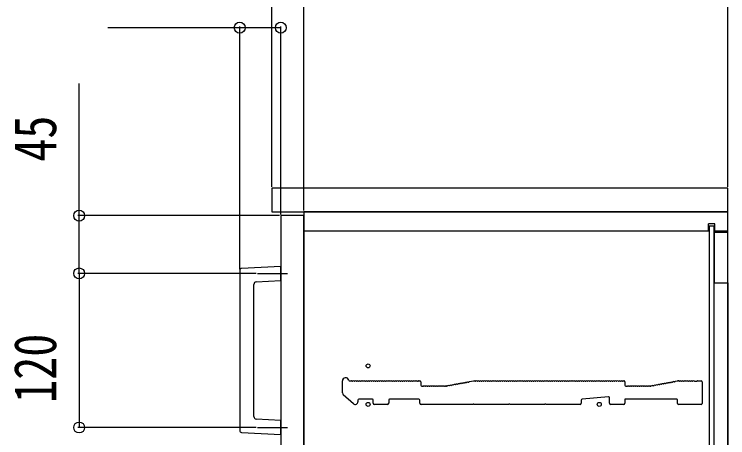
# Model space of a CAD drawing. Units: millimetres, scale not verified. Extents: x -4205 to 4205, y -2970 to 2970.
# Drawn here: x -1763 to -1207, y -1371 to -1041 of the extents above; entities that cross this region are included whole.
import ezdxf
from ezdxf.enums import TextEntityAlignment as Align

# ---------------------------------------------------------------- set-up
doc = ezdxf.new("R2010")
doc.units = ezdxf.units.MM
doc.header["$LTSCALE"] = 20
for name, color, linetype in [('0-2_YKK_11', 7, 'Continuous'), ('0-3_YKK_12', 2, 'Continuous'), ('0-4_YKK_13', 4, 'Continuous'), ('0-5_YKK_D', 6, 'Continuous')]:
    doc.layers.add(name, color=color, linetype=linetype)
doc.styles.add('ＭＳ ゴシック', font='')
doc.styles.get('ＭＳ ゴシック').set_extended_font_data('MS Gothic')

msp = doc.modelspace()

# ---------------------------------------------------------------- linework, layer by layer
at = {"layer": '0-2_YKK_11'}
for p, q in [((-1506.98, -1336.09), (-1506.98, -1326.7)), ((-1501.36, -1326.7), (-1499.98, -1326.7)), ((-1499.42, -1326.9), (-1499.04, -1326.9)), ((-1497.92, -1326.9), (-1497.54, -1326.9)), ((-1496.42, -1326.9), (-1496.04, -1326.9)), ((-1494.92, -1326.9), (-1494.54, -1326.9)), ((-1493.42, -1326.9), (-1493.04, -1326.9)), ((-1491.92, -1326.9), (-1491.54, -1326.9)), ((-1490.42, -1326.9), (-1490.04, -1326.9)), ((-1488.92, -1326.9), (-1488.54, -1326.9)), ((-1487.42, -1326.9), (-1487.04, -1326.9)), ((-1485.92, -1326.9), (-1485.54, -1326.9)), ((-1484.42, -1326.9), (-1484.04, -1326.9)), ((-1482.92, -1326.9), (-1482.54, -1326.9)), ((-1481.42, -1326.9), (-1481.04, -1326.9)), ((-1479.92, -1326.9), (-1479.54, -1326.9)), ((-1478.42, -1326.9), (-1478.04, -1326.9)), ((-1476.92, -1326.9), (-1476.54, -1326.9)), ((-1475.42, -1326.9), (-1475.04, -1326.9)), ((-1473.92, -1326.9), (-1473.54, -1326.9)), ((-1472.42, -1326.9), (-1472.04, -1326.9)), ((-1470.92, -1326.9), (-1470.54, -1326.9)), ((-1469.42, -1326.9), (-1469.04, -1326.9)), ((-1467.92, -1326.9), (-1467.54, -1326.9)), ((-1466.42, -1326.9), (-1466.04, -1326.9)), ((-1464.92, -1326.9), (-1464.54, -1326.9)), ((-1463.42, -1326.9), (-1463.04, -1326.9)), ((-1461.92, -1326.9), (-1461.54, -1326.9)), ((-1460.42, -1326.9), (-1460.04, -1326.9)), ((-1458.92, -1326.9), (-1458.54, -1326.9)), ((-1457.42, -1326.9), (-1457.04, -1326.9)), ((-1455.92, -1326.9), (-1455.54, -1326.9)), ((-1454.42, -1326.9), (-1454.04, -1326.9)), ((-1452.92, -1326.9), (-1452.54, -1326.9)), ((-1451.42, -1326.9), (-1451.04, -1326.9)), ((-1449.92, -1326.9), (-1449.54, -1326.9)), ((-1448.42, -1326.9), (-1448.04, -1326.9)), ((-1447.48, -1326.7), (-1446.68, -1326.7)), ((-1445.98, -1327.4), (-1445.98, -1330)), ((-1408.98, -1327.67), (-1408.6, -1327.59)), ((-1403.42, -1326.9), (-1403.04, -1326.9)), ((-1401.92, -1326.9), (-1401.54, -1326.9)), ((-1400.42, -1326.9), (-1400.04, -1326.9)), ((-1398.92, -1326.9), (-1398.54, -1326.9)), ((-1397.42, -1326.9), (-1397.04, -1326.9)), ((-1395.92, -1326.9), (-1395.54, -1326.9)), ((-1394.42, -1326.9), (-1394.04, -1326.9)), ((-1392.92, -1326.9), (-1392.54, -1326.9)), ((-1391.42, -1326.9), (-1391.04, -1326.9)), ((-1389.92, -1326.9), (-1389.54, -1326.9)), ((-1388.42, -1326.9), (-1388.04, -1326.9)), ((-1386.92, -1326.9), (-1386.54, -1326.9)), ((-1385.42, -1326.9), (-1385.04, -1326.9)), ((-1383.92, -1326.9), (-1383.54, -1326.9)), ((-1382.42, -1326.9), (-1382.04, -1326.9)), ((-1380.92, -1326.9), (-1380.54, -1326.9)), ((-1379.42, -1326.9), (-1379.04, -1326.9)), ((-1377.92, -1326.9), (-1377.54, -1326.9)), ((-1376.42, -1326.9), (-1376.04, -1326.9)), ((-1374.92, -1326.9), (-1374.54, -1326.9)), ((-1373.42, -1326.9), (-1373.04, -1326.9)), ((-1371.92, -1326.9), (-1371.54, -1326.9)), ((-1370.42, -1326.9), (-1370.04, -1326.9)), ((-1368.92, -1326.9), (-1368.54, -1326.9)), ((-1367.42, -1326.9), (-1367.04, -1326.9)), ((-1365.92, -1326.9), (-1365.54, -1326.9)), ((-1364.42, -1326.9), (-1364.04, -1326.9)), ((-1362.92, -1326.9), (-1362.54, -1326.9)), ((-1361.42, -1326.9), (-1361.04, -1326.9)), ((-1359.92, -1326.9), (-1359.54, -1326.9)), ((-1358.42, -1326.9), (-1358.04, -1326.9)), ((-1356.92, -1326.9), (-1356.54, -1326.9)), ((-1355.42, -1326.9), (-1355.04, -1326.9)), ((-1353.92, -1326.9), (-1353.54, -1326.9)), ((-1352.42, -1326.9), (-1352.04, -1326.9)), ((-1350.92, -1326.9), (-1350.54, -1326.9)), ((-1349.42, -1326.9), (-1349.04, -1326.9)), ((-1347.92, -1326.9), (-1347.54, -1326.9)), ((-1346.42, -1326.9), (-1346.04, -1326.9)), ((-1344.92, -1326.9), (-1344.54, -1326.9)), ((-1343.42, -1326.9), (-1343.04, -1326.9)), ((-1341.92, -1326.9), (-1341.54, -1326.9)), ((-1340.42, -1326.9), (-1340.04, -1326.9)), ((-1338.92, -1326.9), (-1338.54, -1326.9)), ((-1337.42, -1326.9), (-1337.04, -1326.9)), ((-1335.92, -1326.9), (-1335.54, -1326.9)), ((-1334.42, -1326.9), (-1334.04, -1326.9)), ((-1332.92, -1326.9), (-1332.54, -1326.9)), ((-1331.42, -1326.9), (-1331.04, -1326.9)), ((-1329.92, -1326.9), (-1329.54, -1326.9)), ((-1328.42, -1326.9), (-1328.04, -1326.9)), ((-1326.92, -1326.9), (-1326.54, -1326.9)), ((-1325.42, -1326.9), (-1325.04, -1326.9)), ((-1323.92, -1326.9), (-1323.54, -1326.9)), ((-1322.42, -1326.9), (-1322.04, -1326.9)), ((-1320.92, -1326.9), (-1320.54, -1326.9)), ((-1319.42, -1326.9), (-1319.04, -1326.9)), ((-1317.92, -1326.9), (-1317.54, -1326.9)), ((-1316.42, -1326.9), (-1316.04, -1326.9)), ((-1314.92, -1326.9), (-1314.54, -1326.9)), ((-1313.42, -1326.9), (-1313.04, -1326.9)), ((-1311.92, -1326.9), (-1311.54, -1326.9)), ((-1310.42, -1326.9), (-1310.04, -1326.9)), ((-1308.92, -1326.9), (-1308.54, -1326.9)), ((-1307.42, -1326.9), (-1307.04, -1326.9)), ((-1305.92, -1326.9), (-1305.54, -1326.9)), ((-1304.42, -1326.9), (-1304.04, -1326.9)), ((-1302.92, -1326.9), (-1302.54, -1326.9)), ((-1301.42, -1326.9), (-1301.04, -1326.9)), ((-1299.92, -1326.9), (-1299.54, -1326.9)), ((-1298.42, -1326.9), (-1298.04, -1326.9)), ((-1296.92, -1326.9), (-1296.54, -1326.9)), ((-1295.42, -1326.9), (-1295.04, -1326.9)), ((-1293.92, -1326.9), (-1293.54, -1326.9)), ((-1292.42, -1326.9), (-1292.04, -1326.9)), ((-1290.92, -1326.9), (-1290.54, -1326.9)), ((-1289.42, -1326.9), (-1289.04, -1326.9)), ((-1288.48, -1326.7), (-1287.68, -1326.7)), ((-1286.98, -1327.4), (-1286.98, -1330)), ((-1249.98, -1327.67), (-1249.6, -1327.59)), ((-1248.5, -1327.39), (-1248.13, -1327.31)), ((-1247.62, -1327.01), (-1246.05, -1326.71)), ((-1245.91, -1326.7), (-1245.48, -1326.7)), ((-1244.92, -1326.9), (-1244.54, -1326.9)), ((-1243.42, -1326.9), (-1243.04, -1326.9)), ((-1241.92, -1326.9), (-1241.54, -1326.9)), ((-1240.42, -1326.9), (-1240.04, -1326.9)), ((-1238.92, -1326.9), (-1238.54, -1326.9)), ((-1237.42, -1326.9), (-1237.04, -1326.9)), ((-1235.92, -1326.9), (-1235.54, -1326.9)), ((-1234.42, -1326.9), (-1234.04, -1326.9)), ((-1230.48, -1326.7), (-1227.68, -1326.7)), ((-1226.98, -1327.4), (-1226.98, -1344.3)), ((-1445.28, -1330.7), (-1444.48, -1330.7)), ((-1443.92, -1330.9), (-1443.54, -1330.9)), ((-1442.42, -1330.9), (-1442.04, -1330.9)), ((-1440.92, -1330.9), (-1440.54, -1330.9)), ((-1439.42, -1330.9), (-1439.04, -1330.9)), ((-1437.92, -1330.9), (-1437.54, -1330.9)), ((-1436.42, -1330.9), (-1436.04, -1330.9)), ((-1434.92, -1330.9), (-1434.54, -1330.9)), ((-1433.42, -1330.9), (-1433.04, -1330.9)), ((-1431.92, -1330.9), (-1431.54, -1330.9)), ((-1430.42, -1330.9), (-1430.04, -1330.9)), ((-1428.92, -1330.9), (-1428.54, -1330.9)), ((-1427.42, -1330.9), (-1427.04, -1330.9)), ((-1426.48, -1330.7), (-1426.05, -1330.7)), ((-1426.05, -1330.7), (-1426.48, -1330.7)), ((-1425.19, -1330.75), (-1424.81, -1330.68)), ((-1423.71, -1330.47), (-1423.34, -1330.4)), ((-1422.24, -1330.19), (-1421.87, -1330.12)), ((-1420.77, -1329.91), (-1420.39, -1329.84)), ((-1419.29, -1329.63), (-1418.92, -1329.56)), ((-1417.82, -1329.35), (-1417.44, -1329.28)), ((-1416.35, -1329.07), (-1415.97, -1329)), ((-1414.87, -1328.79), (-1414.5, -1328.72)), ((-1413.4, -1328.51), (-1413.02, -1328.44)), ((-1411.93, -1328.23), (-1411.55, -1328.16)), ((-1410.45, -1327.95), (-1410.08, -1327.88)), ((-1286.28, -1330.7), (-1285.48, -1330.7)), ((-1284.92, -1330.9), (-1284.54, -1330.9)), ((-1283.42, -1330.9), (-1283.04, -1330.9)), ((-1281.92, -1330.9), (-1281.54, -1330.9)), ((-1280.42, -1330.9), (-1280.04, -1330.9)), ((-1278.92, -1330.9), (-1278.54, -1330.9)), ((-1277.42, -1330.9), (-1277.04, -1330.9)), ((-1275.92, -1330.9), (-1275.54, -1330.9)), ((-1274.42, -1330.9), (-1274.04, -1330.9)), ((-1272.92, -1330.9), (-1272.54, -1330.9)), ((-1271.42, -1330.9), (-1271.04, -1330.9)), ((-1269.92, -1330.9), (-1269.54, -1330.9)), ((-1268.42, -1330.9), (-1268.04, -1330.9)), ((-1267.48, -1330.7), (-1267.05, -1330.7)), ((-1266.92, -1330.69), (-1266.77, -1330.66)), ((-1266.19, -1330.75), (-1265.81, -1330.68)), ((-1264.71, -1330.47), (-1264.34, -1330.4)), ((-1263.24, -1330.19), (-1262.87, -1330.12)), ((-1261.77, -1329.91), (-1261.39, -1329.84)), ((-1260.29, -1329.63), (-1259.92, -1329.56)), ((-1258.82, -1329.35), (-1258.44, -1329.28)), ((-1257.35, -1329.07), (-1256.97, -1329)), ((-1255.87, -1328.79), (-1255.5, -1328.72)), ((-1254.4, -1328.51), (-1254.02, -1328.44)), ((-1252.93, -1328.23), (-1252.55, -1328.16)), ((-1251.45, -1327.95), (-1251.08, -1327.88)), ((-1498.29, -1344.51), (-1506.29, -1337.6)), ((-1494.98, -1341.7), (-1494.98, -1343)), ((-1483.68, -1341), (-1494.28, -1341)), ((-1482.98, -1344), (-1482.98, -1341.7)), ((-1470.98, -1341.7), (-1470.98, -1344)), ((-1447.48, -1341), (-1470.28, -1341)), ((-1446.78, -1344), (-1446.78, -1341.7)), ((-1320.98, -1341.64), (-1320.98, -1344)), ((-1299.74, -1339.07), (-1320.34, -1340.94)), ((-1298.98, -1344), (-1298.98, -1339.77)), ((-1245.98, -1344.3), (-1245.98, -1341.7)), ((-1471.98, -1345), (-1481.98, -1345)), ((-1287.98, -1345), (-1297.98, -1345)), ((-1227.68, -1345), (-1245.28, -1345))]:
    msp.add_line(p, q, dxfattribs=at)
for points in [[(-1408.09, -1327.29), (-1404.98, -1326.7), (-1403.98, -1326.7)], [(-1232.92, -1326.9), (-1232.73, -1326.97), (-1231.23, -1326.97), (-1231.04, -1326.9)], [(-1425.77, -1330.66), (-1425.92, -1330.69), (-1425.77, -1330.66)], [(-1246.68, -1341), (-1286.98, -1341), (-1286.98, -1344)], [(-1321.98, -1345), (-1348.41, -1345), (-1348.65, -1344.87), (-1349.31, -1344.87), (-1349.55, -1345), (-1376.41, -1345), (-1376.65, -1344.87), (-1377.31, -1344.87), (-1377.55, -1345), (-1404.41, -1345), (-1404.65, -1344.87), (-1405.31, -1344.87), (-1405.55, -1345), (-1445.78, -1345)]]:
    msp.add_lwpolyline(points, dxfattribs=at)
for centre, radius, start, end in [((-1504.48, -1326.7), 2.5, 12.6356, 180), ((-1501.36, -1326), 0.7, 192.6356, 270), ((-1499.98, -1327.58), 0.88, 50.536, 90), ((-1498.48, -1327.58), 0.88, 50.536, 129.464), ((-1496.98, -1327.58), 0.88, 50.536, 129.464), ((-1495.48, -1327.58), 0.88, 50.536, 129.464), ((-1493.98, -1327.58), 0.88, 50.536, 129.464), ((-1492.48, -1327.58), 0.88, 50.536, 129.464), ((-1490.98, -1327.58), 0.88, 50.536, 129.464), ((-1489.48, -1327.58), 0.88, 50.536, 129.464), ((-1487.98, -1327.58), 0.88, 50.536, 129.464), ((-1486.48, -1327.58), 0.88, 50.536, 129.464), ((-1484.98, -1327.58), 0.88, 50.536, 129.464), ((-1483.48, -1327.58), 0.88, 50.536, 129.464), ((-1481.98, -1327.58), 0.88, 50.536, 129.464), ((-1480.48, -1327.58), 0.88, 50.536, 129.464), ((-1478.98, -1327.58), 0.88, 50.536, 129.464), ((-1477.48, -1327.58), 0.88, 50.536, 129.464), ((-1475.98, -1327.58), 0.88, 50.536, 129.464), ((-1474.48, -1327.58), 0.88, 50.536, 129.464), ((-1472.98, -1327.58), 0.88, 50.536, 129.464), ((-1471.48, -1327.58), 0.88, 50.536, 129.464), ((-1469.98, -1327.58), 0.88, 50.536, 129.464), ((-1468.48, -1327.58), 0.88, 50.536, 129.464), ((-1466.98, -1327.58), 0.88, 50.536, 129.464), ((-1465.48, -1327.58), 0.88, 50.536, 129.464), ((-1463.98, -1327.58), 0.88, 50.536, 129.464), ((-1462.48, -1327.58), 0.88, 50.536, 129.464), ((-1460.98, -1327.58), 0.88, 50.536, 129.464), ((-1459.48, -1327.58), 0.88, 50.536, 129.464), ((-1457.98, -1327.58), 0.88, 50.536, 129.464), ((-1456.48, -1327.58), 0.88, 50.536, 129.464), ((-1454.98, -1327.58), 0.88, 50.536, 129.464), ((-1453.48, -1327.58), 0.88, 50.536, 129.464), ((-1451.98, -1327.58), 0.88, 50.536, 129.464), ((-1450.48, -1327.58), 0.88, 50.536, 129.464), ((-1448.98, -1327.58), 0.88, 50.536, 129.464), ((-1447.48, -1327.58), 0.88, 90, 129.464), ((-1446.68, -1327.4), 0.7, 0, 90), ((-1409.4, -1328.44), 0.88, 61.3203, 140.2483), ((-1407.93, -1328.16), 0.88, 100.7843, 140.2483), ((-1403.98, -1327.58), 0.88, 50.536, 90), ((-1402.48, -1327.58), 0.88, 50.536, 129.464), ((-1400.98, -1327.58), 0.88, 50.536, 129.464), ((-1399.48, -1327.58), 0.88, 50.536, 129.464), ((-1397.98, -1327.58), 0.88, 50.536, 129.464), ((-1396.48, -1327.58), 0.88, 50.536, 129.464), ((-1394.98, -1327.58), 0.88, 50.536, 129.464), ((-1393.48, -1327.58), 0.88, 50.536, 129.464), ((-1391.98, -1327.58), 0.88, 50.536, 129.464), ((-1390.48, -1327.58), 0.88, 50.536, 129.464), ((-1388.98, -1327.58), 0.88, 50.536, 129.464), ((-1387.48, -1327.58), 0.88, 50.536, 129.464), ((-1385.98, -1327.58), 0.88, 50.536, 129.464), ((-1384.48, -1327.58), 0.88, 50.536, 129.464), ((-1382.98, -1327.58), 0.88, 50.536, 129.464), ((-1381.48, -1327.58), 0.88, 50.536, 129.464), ((-1379.98, -1327.58), 0.88, 50.536, 129.464), ((-1378.48, -1327.58), 0.88, 50.536, 129.464), ((-1376.98, -1327.58), 0.88, 50.536, 129.464), ((-1375.48, -1327.58), 0.88, 50.536, 129.464), ((-1373.98, -1327.58), 0.88, 50.536, 129.464), ((-1372.48, -1327.58), 0.88, 50.536, 129.464), ((-1370.98, -1327.58), 0.88, 50.536, 129.464), ((-1369.48, -1327.58), 0.88, 50.536, 129.464), ((-1367.98, -1327.58), 0.88, 50.536, 129.464), ((-1366.48, -1327.58), 0.88, 50.536, 129.464), ((-1364.98, -1327.58), 0.88, 50.536, 129.464), ((-1363.48, -1327.58), 0.88, 50.536, 129.464), ((-1361.98, -1327.58), 0.88, 50.536, 129.464), ((-1360.48, -1327.58), 0.88, 50.536, 129.464), ((-1358.98, -1327.58), 0.88, 50.536, 129.464), ((-1357.48, -1327.58), 0.88, 50.536, 129.464), ((-1355.98, -1327.58), 0.88, 50.536, 129.464), ((-1354.48, -1327.58), 0.88, 50.536, 129.464), ((-1352.98, -1327.58), 0.88, 50.536, 129.464), ((-1351.48, -1327.58), 0.88, 50.536, 129.464), ((-1349.98, -1327.58), 0.88, 50.536, 129.464), ((-1348.48, -1327.58), 0.88, 50.536, 129.464), ((-1346.98, -1327.58), 0.88, 50.536, 129.464), ((-1345.48, -1327.58), 0.88, 50.536, 129.464), ((-1343.98, -1327.58), 0.88, 50.536, 129.464), ((-1342.48, -1327.58), 0.88, 50.536, 129.464), ((-1340.98, -1327.58), 0.88, 50.536, 129.464), ((-1339.48, -1327.58), 0.88, 50.536, 129.464), ((-1337.98, -1327.58), 0.88, 50.536, 129.464), ((-1336.48, -1327.58), 0.88, 50.536, 129.464), ((-1334.98, -1327.58), 0.88, 50.536, 129.464), ((-1333.48, -1327.58), 0.88, 50.536, 129.464), ((-1331.98, -1327.58), 0.88, 50.536, 129.464), ((-1330.48, -1327.58), 0.88, 50.536, 129.464), ((-1328.98, -1327.58), 0.88, 50.536, 129.464), ((-1327.48, -1327.58), 0.88, 50.536, 129.464), ((-1325.98, -1327.58), 0.88, 50.536, 129.464), ((-1324.48, -1327.58), 0.88, 50.536, 129.464), ((-1322.98, -1327.58), 0.88, 50.536, 129.464), ((-1321.48, -1327.58), 0.88, 50.536, 129.464), ((-1319.98, -1327.58), 0.88, 50.536, 129.464), ((-1318.48, -1327.58), 0.88, 50.536, 129.464), ((-1316.98, -1327.58), 0.88, 50.536, 129.464), ((-1315.48, -1327.58), 0.88, 50.536, 129.464), ((-1313.98, -1327.58), 0.88, 50.536, 129.464), ((-1312.48, -1327.58), 0.88, 50.536, 129.464), ((-1310.98, -1327.58), 0.88, 50.536, 129.464), ((-1309.48, -1327.58), 0.88, 50.536, 129.464), ((-1307.98, -1327.58), 0.88, 50.536, 129.464), ((-1306.48, -1327.58), 0.88, 50.536, 129.464), ((-1304.98, -1327.58), 0.88, 50.536, 129.464), ((-1303.48, -1327.58), 0.88, 50.536, 129.464), ((-1301.98, -1327.58), 0.88, 50.536, 129.464), ((-1300.48, -1327.58), 0.88, 50.536, 129.464), ((-1298.98, -1327.58), 0.88, 50.536, 129.464), ((-1297.48, -1327.58), 0.88, 50.536, 129.464), ((-1295.98, -1327.58), 0.88, 50.536, 129.464), ((-1294.48, -1327.58), 0.88, 50.536, 129.464), ((-1292.98, -1327.58), 0.88, 50.536, 129.464), ((-1291.48, -1327.58), 0.88, 50.536, 129.464), ((-1289.98, -1327.58), 0.88, 50.536, 129.464), ((-1288.48, -1327.58), 0.88, 90, 129.464), ((-1287.68, -1327.4), 0.7, 0, 90), ((-1250.4, -1328.44), 0.88, 61.3203, 140.2483), ((-1248.93, -1328.16), 0.88, 61.3203, 140.2483), ((-1247.45, -1327.88), 0.88, 100.7843, 140.2483), ((-1245.91, -1327.4), 0.7, 90, 100.7843), ((-1245.48, -1327.58), 0.88, 50.536, 90), ((-1243.98, -1327.58), 0.88, 50.536, 129.464), ((-1242.48, -1327.58), 0.88, 50.536, 129.464), ((-1240.98, -1327.58), 0.88, 50.536, 129.464), ((-1239.48, -1327.58), 0.88, 50.536, 129.464), ((-1237.98, -1327.58), 0.88, 50.536, 129.464), ((-1236.48, -1327.58), 0.88, 50.536, 129.464), ((-1234.98, -1327.58), 0.88, 50.536, 129.464), ((-1233.48, -1327.58), 0.88, 50.4605, 129.464), ((-1230.48, -1327.58), 0.88, 90, 129.5394), ((-1227.68, -1327.4), 0.7, 0, 90), ((-1445.28, -1330), 0.7, 180, 270), ((-1444.48, -1331.58), 0.88, 50.536, 90), ((-1442.98, -1331.58), 0.88, 50.536, 129.464), ((-1441.48, -1331.58), 0.88, 50.536, 129.464), ((-1439.98, -1331.58), 0.88, 50.536, 129.464), ((-1438.48, -1331.58), 0.88, 50.536, 129.464), ((-1436.98, -1331.58), 0.88, 50.536, 129.464), ((-1435.48, -1331.58), 0.88, 50.536, 129.464), ((-1433.98, -1331.58), 0.88, 50.536, 129.464), ((-1432.48, -1331.58), 0.88, 50.536, 129.464), ((-1430.98, -1331.58), 0.88, 50.536, 129.464), ((-1429.48, -1331.58), 0.88, 50.536, 129.464), ((-1427.98, -1331.58), 0.88, 50.536, 129.464), ((-1426.48, -1331.58), 0.88, 90, 129.464), ((-1426.05, -1330), 0.7, 270, 280.7843), ((-1426.05, -1330), 0.7, 270, 280.7843), ((-1425.61, -1331.53), 0.88, 61.3203, 100.7843), ((-1424.14, -1331.24), 0.88, 61.3203, 140.2483), ((-1422.66, -1330.96), 0.88, 61.3203, 140.2483), ((-1421.19, -1330.68), 0.88, 61.3203, 140.2483), ((-1419.71, -1330.4), 0.88, 61.3203, 140.2483), ((-1418.24, -1330.12), 0.88, 61.3203, 140.2483), ((-1416.77, -1329.84), 0.88, 61.3203, 140.2483), ((-1415.29, -1329.56), 0.88, 61.3203, 140.2483), ((-1413.82, -1329.28), 0.88, 61.3203, 140.2483), ((-1412.35, -1329), 0.88, 61.3203, 140.2483), ((-1410.87, -1328.72), 0.88, 61.3203, 140.2483), ((-1286.28, -1330), 0.7, 180, 270), ((-1285.48, -1331.58), 0.88, 50.536, 90), ((-1283.98, -1331.58), 0.88, 50.536, 129.464), ((-1282.48, -1331.58), 0.88, 50.536, 129.464), ((-1280.98, -1331.58), 0.88, 50.536, 129.464), ((-1279.48, -1331.58), 0.88, 50.536, 129.464), ((-1277.98, -1331.58), 0.88, 50.536, 129.464), ((-1276.48, -1331.58), 0.88, 50.536, 129.464), ((-1274.98, -1331.58), 0.88, 50.536, 129.464), ((-1273.48, -1331.58), 0.88, 50.536, 129.464), ((-1271.98, -1331.58), 0.88, 50.536, 129.464), ((-1270.48, -1331.58), 0.88, 50.536, 129.464), ((-1268.98, -1331.58), 0.88, 50.536, 129.464), ((-1267.48, -1331.58), 0.88, 90, 129.464), ((-1267.05, -1330), 0.7, 270, 280.7843), ((-1266.61, -1331.53), 0.88, 61.3203, 100.7843), ((-1265.14, -1331.24), 0.88, 61.3203, 140.2483), ((-1263.66, -1330.96), 0.88, 61.3203, 140.2483), ((-1262.19, -1330.68), 0.88, 61.3203, 140.2483), ((-1260.71, -1330.4), 0.88, 61.3203, 140.2483), ((-1259.24, -1330.12), 0.88, 61.3203, 140.2483), ((-1257.77, -1329.84), 0.88, 61.3203, 140.2483), ((-1256.29, -1329.56), 0.88, 61.3203, 140.2483), ((-1254.82, -1329.28), 0.88, 61.3203, 140.2483), ((-1253.35, -1329), 0.88, 61.3203, 140.2483), ((-1251.87, -1328.72), 0.88, 61.3203, 140.2483), ((-1504.98, -1336.09), 2, 180, 229.1613), ((-1496.98, -1343), 2, 229.1613, 0), ((-1494.28, -1341.7), 0.7, 90, 180), ((-1483.68, -1341.7), 0.7, 0, 90), ((-1481.98, -1344), 1, 180, 270), ((-1471.98, -1344), 1, 270, 0), ((-1470.28, -1341.7), 0.7, 90, 180), ((-1447.48, -1341.7), 0.7, 0, 90), ((-1445.78, -1344), 1, 180, 270), ((-1321.98, -1344), 1, 270, 0), ((-1320.28, -1341.64), 0.7, 95.1944, 180), ((-1299.68, -1339.77), 0.7, 0, 95.1944), ((-1297.98, -1344), 1, 180, 270), ((-1287.98, -1344), 1, 270, 0), ((-1246.68, -1341.7), 0.7, 0, 90), ((-1245.28, -1344.3), 0.7, 180, 270), ((-1227.68, -1344.3), 0.7, 270, 0)]:
    msp.add_arc(centre, radius, start, end, dxfattribs=at)
at = {"layer": '0-3_YKK_12'}
for p, q in [((-1221.98, -1210), (-1221.98, -1204.5)), ((-1216.98, -1204.5), (-1221.98, -1204.5)), ((-1216.98, -1210), (-1216.98, -1204.5)), ((-1221.98, -1210), (-1536.98, -1210)), ((-1206.98, -1210), (-1216.98, -1210)), ((-1206.98, -1250.25), (-1206.98, -1919.75))]:
    msp.add_line(p, q, dxfattribs=at)
for points in [[(-1561.98, -1195), (-1206.98, -1195), (-1206.98, -1176.6), (-1561.98, -1176.6)], [(-1554.98, -1972), (-1536.98, -1972), (-1536.98, -1198), (-1554.98, -1198)], [(-1536.98, -1975), (-1206.98, -1975), (-1206.98, -1195), (-1536.98, -1195)], [(-1221.48, -1963.75), (-1217.48, -1963.75), (-1217.48, -1206.25), (-1221.48, -1206.25)], [(-1217.48, -1250.25), (-1206.98, -1250.25), (-1206.98, -1211.25), (-1217.48, -1211.25)]]:
    msp.add_lwpolyline(points, close=True, dxfattribs=at)
for centre in [(-1486.98, -1315), (-1486.98, -1345), (-1306.98, -1345)]:
    msp.add_circle(centre, 1.55, dxfattribs=at)
at = {"layer": '0-4_YKK_13'}
for p, q in [((-1554.98, -1237.49), (-1585.56, -1239.1)), ((-1554.98, -1248.51), (-1554.98, -1237.49)), ((-1586.98, -1240.59), (-1586.98, -1365.41)), ((-1573.03, -1243), (-1549.88, -1243)), ((-1574.08, -1249.51), (-1554.98, -1248.51)), ((-1575.98, -1354.49), (-1575.98, -1251.51)), ((-1573.03, -1363), (-1549.88, -1363))]:
    msp.add_line(p, q, dxfattribs=at)
msp.add_lwpolyline([(-1585.56, -1366.9), (-1554.98, -1368.51), (-1554.98, -1357.49), (-1574.08, -1356.49)], dxfattribs=at)
for centre, radius, start, end in [((-1585.48, -1240.59), 1.5, 92.7637, 180.2112), ((-1573.98, -1251.51), 2, 93.1953, 179.7952), ((-1573.98, -1354.49), 2, 180.1953, 266.7952), ((-1585.48, -1365.41), 1.5, 179.7637, 267.2112)]:
    msp.add_arc(centre, radius, start, end, dxfattribs=at)
at = {"layer": '0-5_YKK_D'}
for p, q in [((-1561.98, -1175.6), (-1561.98, -800.6)), ((-1206.98, -1175.6), (-1206.98, -800.6)), ((-1536.98, -1194), (-1536.98, -925.6)), ((-1206.98, -1175.6), (-1206.98, -925.6)), ((-1586.98, -1239.6), (-1586.98, -1050.6)), ((-1554.98, -1197), (-1554.98, -1050.6)), ((-1555.98, -1198), (-1712.98, -1198)), ((-1574.03, -1243), (-1712.98, -1243)), ((-1574.03, -1243), (-1712.98, -1243)), ((-1711.98, -1243), (-1711.98, -1363)), ((-1574.03, -1363), (-1712.98, -1363))]:
    msp.add_line(p, q, dxfattribs=at)
for points in [[(-1554.98, -1051.6), (-1586.98, -1051.6), (-1689.78, -1051.6)], [(-1711.98, -1243), (-1711.98, -1198), (-1711.98, -1095.2)]]:
    msp.add_lwpolyline(points, dxfattribs=at)
for centre in [(-1586.98, -1051.6), (-1554.98, -1051.6), (-1711.98, -1198), (-1711.98, -1243), (-1711.98, -1243), (-1711.98, -1363)]:
    msp.add_circle(centre, 4.25, dxfattribs=at)

# ---------------------------------------------------------------- texts
at = {"layer": '0-5_YKK_D', "style": 'ＭＳ ゴシック', "width": 0.8}
for s, p in [('45', (-1719.98, -1156)), ('120', (-1719.98, -1343.8))]:
    msp.add_text(s, height=32.99, rotation=90, dxfattribs=at).set_placement(p, align=Align.BOTTOM_LEFT)

doc.saveas('drawing.dxf')
